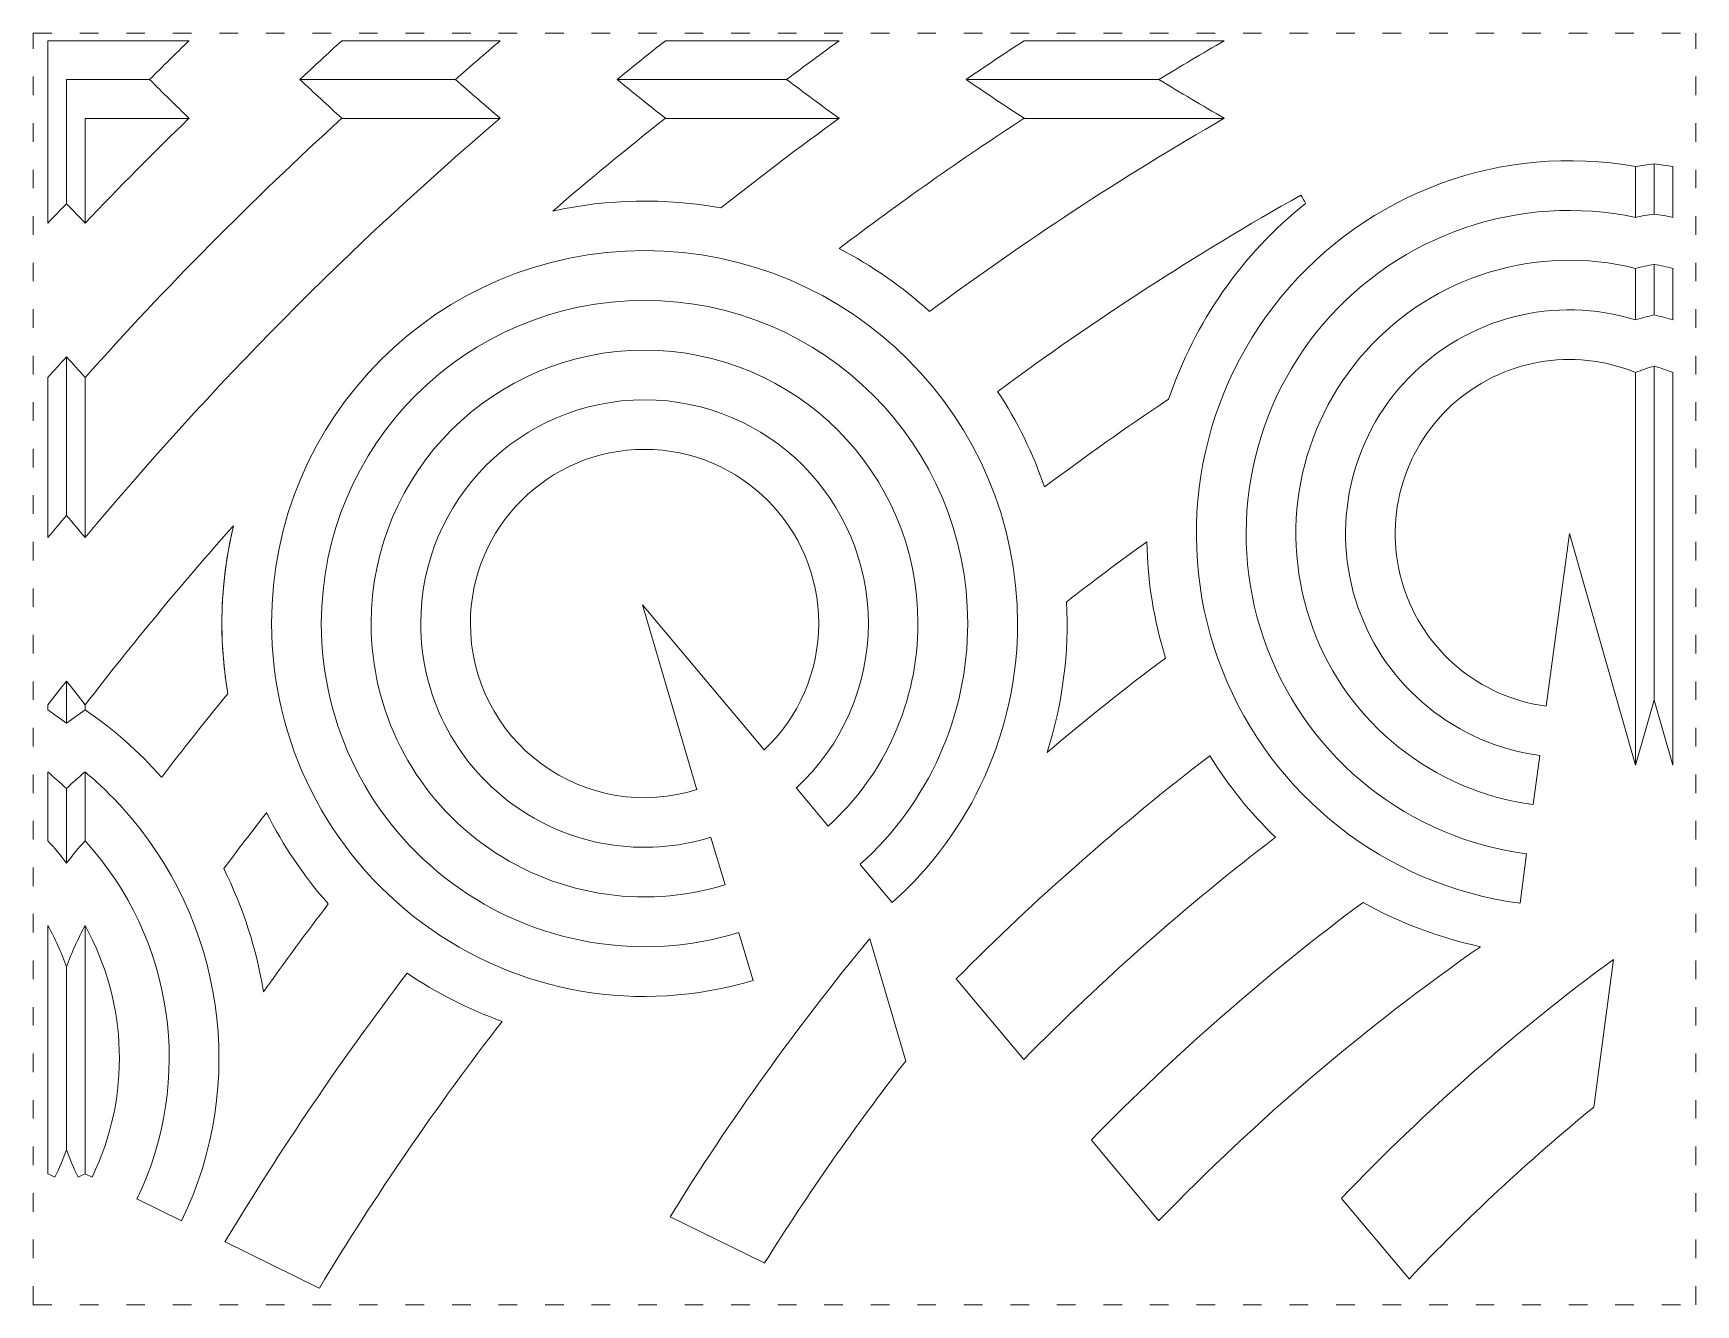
# Model space of a CAD drawing. Header units: millimetres. Extents: x 9016 to 10088, y -253 to 567.
import ezdxf

# ---------------------------------------------------------------- set-up
doc = ezdxf.new("R2010")
doc.units = ezdxf.units.MM
doc.linetypes.add('ACAD_ISO03W100', pattern=[30, 12, -18])
doc.layers.get('0').update_dxf_attribs({"color": 216, "linetype": 'ACAD_ISO03W100', "lineweight": 0, "true_color": 0x800080})
doc.layers.add('6', color=18, linetype='Continuous', lineweight=0, true_color=0x000000)

msp = doc.modelspace()

# ---------------------------------------------------------------- linework, layer by layer
for p, q in [((9015.7, 567.3), (10087.6, 567.3)), ((9015.7, -252.7), (9015.7, 567.3)), ((10087.6, -252.7), (10087.6, 567.3)), ((9015.7, -252.7), (10087.6, -252.7))]:
    msp.add_line(p, q)
at = {"layer": '6', "lineweight": 13}
for p, q in [((9025.1, 444.8), (9025.1, 562.4)), ((9214.6, 562.4), (9316.7, 562.4)), ((9423.3, 562.4), (9535.3, 562.4)), ((9654.5, 562.4), (9783.6, 562.4)), ((9037.1, 457.4), (9037.1, 537.4)), ((9049.1, 444.8), (9049.1, 512.4)), ((9049.1, 512.4), (9116.1, 512.4)), ((9214.6, 512.4), (9316.7, 512.4)), ((9423.3, 512.4), (9535.3, 512.4)), ((9654.5, 512.4), (9783.6, 512.4)), ((9037.1, 256.3), (9037.1, 358.6)), ((9025.1, 345.3), (9025.1, 242)), ((9049.1, 242), (9049.1, 345.3)), ((9408.5, 198.7), (9443.6, 79.4)), ((9487.1, 105), (9408.5, 198.7)), ((9037.1, 122.3), (9037.1, 149.5)), ((9025.1, 131), (9025.1, 134.1)), ((9049.1, 131), (9049.1, 134.1)), ((9025.1, 46.5), (9025.1, 90.9)), ((9049.1, 46.5), (9049.1, 90.9)), ((9037.1, 80.1), (9037.1, 32.1)), ((9528.2, 55.9), (9507.7, 80.4)), ((9452.6, 48.7), (9461.7, 18)), ((9569.5, 6.7), (9548.9, 31.3)), ((9025.1, -8.1), (9025.1, -168.2)), ((9049.1, -168.2), (9049.1, -8.1)), ((9470.7, -12.8), (9479.8, -43.5)), ((9555, -16.7), (9578.2, -95.6)), ((10034.6, -30), (10021.8, -125.3)), ((9037.1, -152.7), (9037.1, -34.7)), ((9654.3, -94.5), (9610.8, -42.5)), ((9741.5, -198.5), (9697.9, -146.5)), ((9029.7, -170.5), (9025.1, -168.2)), ((9044.5, -170.5), (9049.1, -168.2)), ((9053.7, -170.5), (9049.1, -168.2)), ((9111.3, -198.6), (9082.5, -184.5)), ((9902.8, -236.1), (9859.1, -184.1)), ((9487.3, -225.8), (9426.3, -196)), ((9200.1, -242), (9139.3, -212.2))]:
    msp.add_line(p, q, dxfattribs=at)
at = {"layer": '6'}
for p, q in [((9025.1, 562.4), (9116.1, 562.4)), ((9037.1, 537.4), (9090.7, 537.4)), ((9187.6, 537.4), (9287.9, 537.4)), ((9392.1, 537.4), (9501.4, 537.4)), ((9617.1, 537.4), (9741.4, 537.4)), ((10060.8, 450.8), (10060.8, 483.1)), ((10048.8, 448.6), (10048.8, 481.3)), ((10072.8, 448.6), (10072.8, 481.3)), ((10060.8, 385.7), (10060.8, 418.3)), ((10048.8, 382.5), (10048.8, 415.7)), ((10072.8, 382.5), (10072.8, 415.7)), ((10048.8, 95.3), (10048.8, 348.5)), ((10060.8, 137.2), (10060.8, 352.7)), ((10072.8, 95.3), (10072.8, 348.5)), ((10006.1, 244.6), (9991.2, 133.3)), ((10048.8, 95.3), (10006.1, 244.6)), ((10048.8, 95.3), (10060.8, 137.2)), ((10072.8, 95.3), (10060.8, 137.2)), ((9987, 101.6), (9982.7, 69.8)), ((9978.5, 38.1), (9974.3, 6.3))]:
    msp.add_line(p, q, dxfattribs=at)
at = {"layer": '6', "lineweight": 13}
for centre, radius, start, end in [((10760.3, -1134), 2362.5, 134.1045, 134.969), ((10760.3, -1134), 2295, 132.3375, 133.2561), ((10760.3, -1134), 2227.5, 130.3954, 131.3778), ((10760.3, -1134), 2160, 128.2432, 129.3022), ((10760.3, -1134), 2092.5, 125.8331, 126.9864), ((10760.3, -1134), 2025, 123.0968, 124.3705), ((10760.3, -1134), 1957.5, 119.9298, 121.3653), ((10760.3, 2208.9), 2362.5, 225.031, 225.8955), ((10760.3, 2208.9), 2295, 226.7439, 227.6625), ((10760.3, 2208.9), 2227.5, 228.6222, 229.6046), ((10760.3, 2208.9), 2160, 230.6978, 231.7568), ((10760.3, 2208.9), 2092.5, 233.0136, 234.1669), ((10760.3, 2208.9), 2025, 235.6295, 236.9032), ((10760.3, 2208.9), 1957.5, 238.6347, 240.0702), ((10760.3, -1184), 2362.5, 134.1045, 136.4123), ((10760.3, -1184), 2295, 132.3375, 138.2126), ((10760.3, -1184), 2227.5, 130.3954, 140.1941), ((10760.3, -1184), 2160, 128.2432, 130.7395), ((10760.3, -1184), 2092.5, 125.8331, 128.455), ((10760.3, -1184), 2025, 123.0968, 127.2233), ((10760.3, -1184), 1957.5, 119.9298, 126.5854), ((10760.3, -1184), 1890, 119.3823, 126.4465), ((11479.9, 1390.2), 1890, 209.3823, 209.5665), ((10736.3, -1184), 2362.5, 135.9918, 136.4123), ((7337.9, -1184), 2362.5, 43.5877, 44.0082), ((10736.3, -1184), 2295, 137.765, 138.2126), ((7337.9, -1184), 2295, 41.7874, 42.235), ((10760.3, -1184), 1822.5, 123.7531, 126.8342), ((10736.3, -1184), 2227.5, 139.7144, 140.1941), ((7337.9, -1184), 2227.5, 39.8059, 40.2856), ((10760.3, -1184), 2160, 138.4147, 142.3939), ((10760.3, -1184), 1755, 125.8038, 127.9103), ((10760.3, -1184), 1687.5, 126.9614, 130.277), ((10736.3, -1184), 2160, 141.8753, 142.3939), ((7337.9, -1184), 2160, 37.6061, 38.1247), ((10760.3, -1184), 2092.5, 140.6992, 142.5788), ((8870.9, -93.7), 272.5, 52.4283, 55.5475), ((9203.3, -93.7), 272.5, 124.4525, 127.5717), ((8894.9, -93.7), 272.5, 41.6817, 55.5475), ((10760.3, -1184), 1620, 127.4928, 135.2013), ((8870.9, -93.7), 240.5, 46.2952, 50.1306), ((9203.2, -93.7), 240.5, 129.8694, 133.7048), ((8894.9, -93.7), 240.5, 42.2928, 50.1306), ((8894.9, -93.7), 240.5, 334.1355, 42.2928), ((10760.3, -1184), 2025, 141.931, 143.2157), ((8870.9, -93.7), 208.4, 37.1202, 42.2864), ((9203.3, -93.7), 208.4, 137.7136, 142.8798), ((8894.9, -93.7), 208.4, 334.1616, 42.2864), ((10760.3, -1184), 1552.5, 127.4343, 135.4291), ((8894.9, -93.7), 272.5, 9.027, 26.6545), ((10760.3, -1184), 1957.5, 142.5689, 144.631), ((10760.3, -1184), 1485, 126.6893, 135.6778), ((8870.9, -93.7), 176.3, 19.5504, 29.0379), ((9203.3, -93.7), 176.3, 150.9621, 160.4496), ((8894.9, -93.7), 176.3, 334.1953, 29.0379), ((10803.6, -1048.8), 1620, 140.4231, 148.2364), ((10760.3, -1184), 1417.5, 124.9246, 135.9503), ((10834.3, -1117.6), 1350, 126.3286, 136.2502), ((10760.3, -1184), 1890, 142.7077, 149.0585), ((10760.3, -1184), 1822.5, 142.3201, 148.8759), ((10803.6, -1048.8), 1552.5, 142.1225, 147.9859), ((10834.3, -1117.6), 1282.5, 129.3101, 136.5818), ((8870.9, -93.7), 176.3, 334.1953, 340.4496), ((9203.3, -93.7), 176.3, 199.5504, 205.8047)]:
    msp.add_arc(centre, radius, start, end, dxfattribs=at)
at = {"layer": '6'}
for centre, radius, start, end in [((10006.1, 244.6), 240.5, 79.7571, 262.3937), ((10091.6, 244.6), 240.5, 97.3493, 100.2429), ((10030.1, 244.6), 240.5, 79.7571, 82.6507), ((9409.8, 186.6), 272.5, 79.6079, 102.5408), ((10006.1, 244.6), 272.5, 128.618, 161.4629), ((10006.1, 244.6), 208.4, 78.1601, 262.3937), ((10091.6, 244.6), 208.4, 98.4878, 101.8399), ((10030.1, 244.6), 208.4, 78.1601, 81.5122), ((9409.8, 186.6), 240.5, 0, 180), ((9409.8, 186.6), 272.5, 47.5975, 62.5767), ((10006.1, 244.6), 176.3, 75.9669, 262.3937), ((10091.6, 244.6), 176.3, 100.0457, 104.0331), ((10030.1, 244.6), 176.3, 75.9669, 79.9543), ((9409.8, 186.6), 208.4, 0, 180), ((10006.1, 244.6), 144.3, 72.7681, 262.3937), ((10091.6, 244.6), 144.3, 102.3044, 107.2319), ((10030.1, 244.6), 144.3, 72.7681, 77.6956), ((9409.8, 186.6), 176.3, 0, 180), ((10006.1, 244.6), 112.3, 67.6279, 262.3937), ((10091.6, 244.6), 112.3, 105.8908, 112.3721), ((10030.1, 244.6), 112.3, 67.6279, 74.1092), ((9409.8, 186.6), 272.5, 18.8631, 33.336), ((9409.8, 186.6), 144.3, 0, 180), ((9409.8, 186.6), 112.3, 0, 180), ((9409.8, 186.6), 272.5, 166.6135, 189.5464), ((9409.8, 186.6), 272.5, 166.6135, 180), ((10006.1, 244.6), 272.5, 181.1159, 197.1308), ((9409.8, 186.6), 272.5, 342.2404, 2.9615), ((9409.8, 186.6), 272.5, 180, 189.5464), ((9409.8, 186.6), 240.5, 180, 286.9124), ((9409.8, 186.6), 208.4, 180, 286.9922), ((9409.8, 186.6), 176.3, 180, 287.1011), ((9409.8, 186.6), 144.3, 180, 287.2579), ((9409.8, 186.6), 112.3, 180, 287.5041), ((9409.8, 186.6), 112.3, 313.4537, 0), ((9409.8, 186.6), 144.3, 312.6821, 0), ((9409.8, 186.6), 176.3, 312.1907, 0), ((9409.8, 186.6), 208.4, 311.8499, 0), ((9409.8, 186.6), 240.5, 311.6, 0), ((10006.1, 244.6), 272.5, 211.7228, 225.9543), ((9409.8, 186.6), 272.5, 206.5776, 221.5568), ((9409.8, 186.6), 272.5, 206.5776, 221.5568), ((10006.1, 244.6), 272.5, 240.781, 257.8629), ((9409.8, 186.6), 272.5, 235.8183, 250.2911)]:
    msp.add_arc(centre, radius, start, end, dxfattribs=at)

doc.saveas('drawing.dxf')
